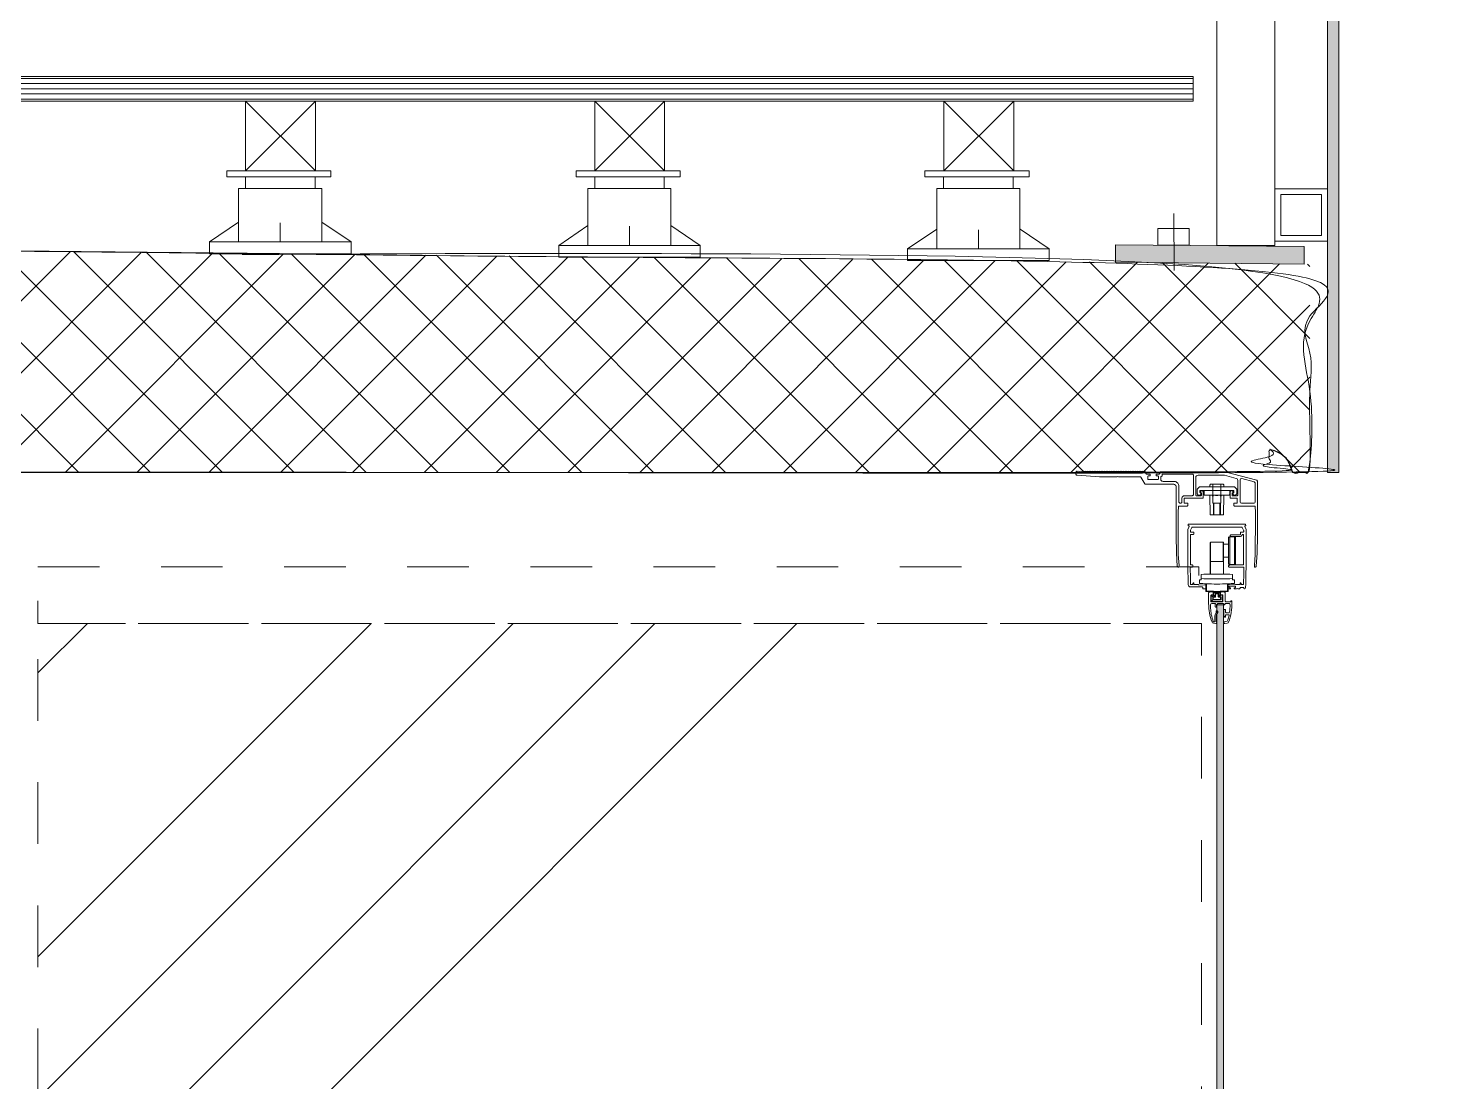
# Model space of a CAD drawing. Header units: centimetres. Extents: x -6341 to 23117, y -10090 to 8065.
# Drawn here: x 17689.8 to 17811.7, y -571.5 to -481 of the extents above; entities that cross this region are included whole.
import ezdxf

# ---------------------------------------------------------------- set-up
doc = ezdxf.new("R2010")
doc.units = ezdxf.units.CM
doc.header["$LTSCALE"] = 12.7
doc.linetypes.add('VW-01', pattern=[0.83312, 0.41656, -0.41656])
doc.layers.add('B Général', color=7, linetype='Continuous', lineweight=5)
pattern_1 = [(45, (0, 0), (3.5277778, -2.6458333), [])]

# ---------------------------------------------------------------- blocks, each defined once
blk = doc.blocks.new('A$C2AE95F18')
at = {"layer": 'B Général', "color": 7, "lineweight": 5}
for p, q in [((2.34, 11.42), (4.64, 11.42)), ((3.14, 10.33), (3.14, 11.97)), ((3.84, 10.33), (3.84, 11.97)), ((3.14, 10.33), (3.84, 10.33)), ((3.19, 10.33), (3.19, 9.33)), ((3.24, 9.33), (3.24, 10.33)), ((3.74, 9.33), (3.74, 10.33)), ((3.79, 9.33), (3.79, 10.33)), ((1.99, 5.05), (1.99, 7.45)), ((2.39, 5.05), (2.39, 7.45)), ((2.49, 6.8), (2.91, 6.8)), ((2.95, 5.34), (2.95, 6.98)), ((4.03, 6.98), (4.03, 5.34)), ((2.91, 5.7), (2.49, 5.7)), ((2.91, 4.27), (2.93, 4.27)), ((4.04, 4.27), (4.06, 4.27)), ((2.52, 2.74), (2.52, 3.41)), ((3.2, 2.68), (3.78, 2.68)), ((3.81, 2.25), (3.96, 2.41)), ((3.81, 2.06), (3.96, 1.9))]:
    blk.add_line(p, q, dxfattribs=at)
at = {"layer": 'B Général', "color": 7, "linetype": 'Continuous', "lineweight": 5}
for p, q in [((3.6, 10.99), (3.4, 10.99)), ((3.9, 10.96), (3.77, 10.97)), ((3.1, 10.96), (3.22, 10.96))]:
    blk.add_line(p, q, dxfattribs=at)
at = {"layer": 'B Général', "color": 7, "lineweight": 5, "flags": 128}
for points in [[(0, 7.54), (0.04, 6.03), (0.11, 4.93), (0.11, 4.91), (0.12, 4.89), (0.14, 4.87), (0.16, 4.85), (0.18, 4.84), (0.21, 4.84), (0.22, 4.84), (0.24, 4.84), (0.25, 4.86), (0.25, 4.87), (0.25, 4.99), (0.2, 5.92), (0.18, 9.15), (0.18, 9.55), (0.2, 10.04), (0.22, 10.07), (0.23, 10.08), (0.25, 10.08), (1.99, 10.08), (2.01, 10.09), (2.03, 10.1), (2.04, 10.11), (2.04, 10.13), (2.04, 10.28), (2.04, 10.3), (2.03, 10.32), (2.01, 10.33), (1.99, 10.33), (1.79, 10.33), (1.77, 10.34), (1.75, 10.35), (1.74, 10.36), (1.74, 10.38), (1.74, 10.7), (1.74, 10.72), (1.75, 10.74), (1.77, 10.75), (1.79, 10.75), (2.29, 10.75), (2.31, 10.76), (2.33, 10.77), (2.34, 10.78), (2.34, 10.8), (2.34, 11.32), (2.24, 11.42), (2.2, 11.42), (2.18, 11.42), (2.17, 11.41), (2.16, 11.4), (2.1, 11.3), (2.09, 11.28), (2.1, 11.24), (2.12, 11.23), (2.14, 11.22), (2.18, 11.21), (2.19, 11.17), (2.19, 11.02), (2.18, 11), (2.17, 10.98), (2.14, 10.97), (1.74, 10.97), (1.72, 10.98), (1.69, 11), (1.69, 11.02), (1.69, 12.27), (1.71, 12.35), (1.76, 12.42), (1.84, 12.46), (2.84, 12.73), (5.11, 12.73), (5.2, 12.71), (5.25, 12.67), (5.29, 12.61), (5.31, 12.53), (5.31, 11.02), (5.31, 11.01), (5.3, 10.99), (5.28, 10.98), (5.26, 10.97), (4.86, 10.97), (4.84, 10.98), (4.83, 10.98), (4.82, 10.99), (4.81, 11.01), (4.81, 11.17), (4.81, 11.19), (4.82, 11.21), (4.84, 11.22), (4.88, 11.23), (4.9, 11.24), (4.91, 11.26), (4.91, 11.28), (4.9, 11.3), (4.85, 11.4), (4.83, 11.41), (4.83, 11.42), (4.82, 11.42), (4.8, 11.42), (4.76, 11.42), (4.66, 11.32), (4.66, 10.8), (4.66, 10.78), (4.67, 10.77), (4.69, 10.76), (4.71, 10.75), (6.25, 10.75), (6.27, 10.75), (6.29, 10.74), (6.3, 10.72), (6.3, 10.7), (6.3, 10.38), (6.3, 10.36), (6.29, 10.35), (6.27, 10.34), (6.25, 10.33), (6.05, 10.33), (6.03, 10.33), (6.01, 10.32), (6, 10.3), (6, 10.28), (6, 10.13), (6, 10.11), (6.01, 10.1), (6.02, 10.09), (6.05, 10.08), (6.75, 10.08), (6.77, 10.08), (6.78, 10.07), (6.79, 10.05), (6.82, 9.55), (6.82, 5.92), (6.74, 4.99), (6.75, 4.87), (6.75, 4.85), (6.77, 4.84), (6.78, 4.84), (6.8, 4.84), (6.82, 4.84), (6.84, 4.85), (6.86, 4.86), (6.88, 4.88), (6.89, 4.91), (6.9, 4.93), (6.97, 6.03), (7, 7.54), (7, 9.4), (7, 11.78), (7.02, 11.84), (7.06, 11.89), (7.12, 11.94), (7.2, 11.95), (9.65, 11.95), (9.67, 11.96), (9.68, 11.96), (9.69, 11.97), (9.69, 11.98), (10.02, 12.56), (10.03, 12.57), (10.04, 12.58), (10.05, 12.58), (10.06, 12.58), (10.07, 12.58), (11.95, 12.58), (12, 12.61), (12.05, 12.58), (13.59, 12.58), (15.51, 12.73), (15.53, 12.73), (15.55, 12.74), (15.57, 12.76), (15.59, 12.78), (15.6, 12.83), (15.6, 12.99), (15.6, 13.02), (15.58, 13.03), (15.52, 13.08), (15.51, 13.09), (15.44, 13.04), (15.36, 13.09), (15.29, 13.04), (15.21, 13.09), (15.14, 13.04), (15.07, 13.09), (14.99, 13.04), (14.92, 13.09), (14.84, 13.04), (14.77, 13.09), (14.7, 13.04), (14.62, 13.09), (14.55, 13.04), (14.47, 13.09), (14.4, 13.04), (14.33, 13.09), (14.25, 13.04), (14.18, 13.09), (14.1, 13.04), (14.03, 13.09), (13.96, 13.04), (13.88, 13.09), (13.81, 13.04), (13.73, 13.09), (13.66, 13.04), (13.59, 13.09), (13.51, 13.04), (13.44, 13.09), (13.36, 13.04), (13.29, 13.09), (13.22, 13.04), (13.14, 13.09), (13.07, 13.04), (12.99, 13.09), (12.92, 13.04), (12.85, 13.09), (12.77, 13.04), (12.7, 13.09), (12.62, 13.04), (12.55, 13.09), (12.48, 13.04), (12.4, 13.09), (12.33, 13.04), (12.25, 13.09), (12.18, 13.04), (12.11, 13.09), (12.03, 13.04), (11.96, 13.09), (11.88, 13.04), (11.81, 13.09), (11.74, 13.04), (11.66, 13.09), (11.59, 13.04), (11.51, 13.09), (11.44, 13.04), (11.37, 13.09), (11.29, 13.04), (11.22, 13.09), (11.14, 13.04), (11.07, 13.09), (11, 13.04), (10.92, 13.09), (10.85, 13.04), (10.77, 13.09), (10.7, 13.04), (10.63, 13.09), (10.55, 13.04), (10.48, 13.09), (10.4, 13.04), (10.33, 13.09), (10.26, 13.04), (10.18, 13.09), (10.11, 13.04), (10.03, 13.09), (9.96, 13.04), (9.89, 13.09), (9.81, 13.04), (9.74, 13.09), (9.67, 13.03), (9.65, 13.03), (9.64, 13.03), (9.62, 13.02), (9.61, 13.02), (9.61, 13), (9.6, 12.99), (9.6, 12.98), (9.6, 12.88), (9.59, 12.86), (9.59, 12.85), (9.58, 12.84), (9.57, 12.84), (9.55, 12.83), (9.27, 12.83), (9.24, 12.82), (9.23, 12.8), (9.22, 12.78), (9.22, 12.73), (9.23, 12.71), (9.25, 12.69), (9.26, 12.69), (9.27, 12.68), (9.37, 12.68), (9.39, 12.68), (9.4, 12.67), (9.41, 12.66), (9.42, 12.65), (9.42, 12.63), (9.42, 12.4), (9.42, 12.39), (9.42, 12.38), (9.42, 12.38), (9.42, 12.38), (9.41, 12.37), (9.41, 12.36), (9.4, 12.36), (9.39, 12.36), (9.38, 12.35), (9.37, 12.35), (8.57, 12.35), (8.55, 12.36), (8.54, 12.37), (8.53, 12.38), (8.52, 12.4), (8.52, 12.63), (8.53, 12.65), (8.54, 12.67), (8.56, 12.68), (8.57, 12.68), (8.67, 12.68), (8.69, 12.69), (8.7, 12.69), (8.71, 12.7), (8.71, 12.7), (8.72, 12.71), (8.72, 12.72), (8.72, 12.73), (8.72, 12.78), (8.72, 12.8), (8.72, 12.81), (8.71, 12.82), (8.7, 12.83), (8.69, 12.83), (8.67, 12.83), (8.45, 12.83), (8.43, 12.84), (8.41, 12.86), (8.4, 12.88), (8.4, 12.93), (8.4, 12.96), (8.38, 12.99), (8.36, 13.02), (8.33, 13.03), (8.3, 13.03), (2.8, 13.03), (0.07, 12.3), (0, 12.22), (0, 12.14)], [(0.3, 10.33), (0.23, 10.36), (0.2, 10.43), (0.2, 12.05), (0.2, 12.08), (0.22, 12.11), (0.28, 12.15), (1.36, 12.44), (1.45, 12.42), (1.49, 12.34), (1.49, 10.43), (1.46, 10.36), (1.39, 10.33)], [(5.54, 11), (5.53, 11.02), (5.52, 11.03), (5.51, 11.05), (5.51, 11.07), (5.51, 12.73), (5.51, 12.76), (5.52, 12.77), (5.52, 12.78), (5.54, 12.8), (5.56, 12.82), (5.58, 12.83), (5.61, 12.83), (8.15, 12.83), (8.16, 12.83), (8.18, 12.82), (8.19, 12.82), (8.19, 12.81), (8.2, 12.8), (8.2, 12.78), (8.2, 12.68), (8.2, 12.67), (8.21, 12.65), (8.21, 12.65), (8.22, 12.64), (8.24, 12.64), (8.25, 12.63), (8.27, 12.63), (8.29, 12.63), (8.3, 12.62), (8.32, 12.61), (8.32, 12.6), (8.32, 12.58), (8.32, 12.4), (8.32, 12.38), (8.32, 12.36), (8.31, 12.33), (8.3, 12.31), (8.29, 12.28), (8.27, 12.26), (8.25, 12.25), (8.23, 12.23), (8.21, 12.22), (8.19, 12.21), (8.16, 12.21), (8.12, 12.2), (7.2, 12.2), (7.13, 12.2), (7.06, 12.18), (7, 12.16), (6.93, 12.11), (6.88, 12.07), (6.85, 12.04), (6.81, 11.98), (6.78, 11.92), (6.76, 11.85), (6.75, 11.75), (6.75, 10.43), (6.75, 10.41), (6.74, 10.38), (6.72, 10.36), (6.7, 10.35), (6.68, 10.34), (6.65, 10.33), (6.6, 10.33), (6.57, 10.34), (6.55, 10.35), (6.53, 10.36), (6.51, 10.38), (6.5, 10.4), (6.5, 10.41), (6.5, 10.43), (6.5, 10.72), (6.5, 10.76), (6.49, 10.8), (6.47, 10.84), (6.45, 10.87), (6.43, 10.9), (6.39, 10.93), (6.36, 10.95), (6.33, 10.96), (6.29, 10.97), (6.25, 10.97), (5.61, 10.97), (5.58, 10.98), (5.56, 10.99)]]:
    blk.add_lwpolyline(points, close=True, dxfattribs=at)
for points in [[(2.08, 11.22, -0.414214), (2.03, 11.27), (2.03, 11.37, -0.414214), (2.08, 11.42), (2.34, 11.42, -0.414214), (2.39, 11.37), (2.39, 11.07, 0.414214), (2.44, 11.02), (4.54, 11.02, 0.414214), (4.59, 11.07), (4.59, 11.37, -0.414214), (4.64, 11.42), (4.9, 11.42, -0.414214), (4.95, 11.37), (4.95, 11.27, -0.414214), (4.9, 11.22, 0.57735), (4.86, 11.14), (4.91, 11.04, 0.267949), (4.96, 11.02), (5.1, 11.02), (5.2, 11.12), (5.2, 11.52), (5, 11.72), (1.98, 11.72), (1.78, 11.52), (1.78, 11.12), (1.88, 11.02), (2.02, 11.02, 0.267949), (2.06, 11.04), (2.12, 11.14, 0.57735)], [(3.33, 2.32, -0.076714), (3.33, 2.31, -0.18467), (3.33, 2.29), (3.33, 2.29, -0.053522), (3.32, 2.29, -0.141388), (3.3, 2.29), (3.3, 2.25, 0.464102), (3.37, 2.32)], [(3.64, 2.32, 0.076714), (3.64, 2.31, 0.18467), (3.65, 2.29), (3.65, 2.29, 0.053522), (3.65, 2.29, 0.141388), (3.68, 2.29), (3.68, 2.25, -0.464102), (3.61, 2.32)]]:
    blk.add_lwpolyline(points, format="xyb", close=True, dxfattribs=at)
for points in [[(2.89, 11.72), (2.89, 11.87, -0.414214), (2.99, 11.97), (3.99, 11.97, -0.414214), (4.09, 11.87), (4.09, 11.72)], [(1.7, 2.98, -0.087495), (1.69, 2.98), (1.54, 2.98, -0.414206), (1.5, 3.02), (1.5, 3.06, 0.414214), (1.46, 3.1), (1.21, 3.1, 0.414214), (1.17, 3.06), (1.17, 3.02, -0.414214), (1.13, 2.98), (1.12, 2.98, -0.406154), (1.02, 3.07), (1.02, 3.07, -0.006899), (0.98, 5.73), (0.98, 5.73), (0.98, 8.07, -0.11533), (0.99, 8.09), (1.1, 8.31, 0.546346), (1.05, 8.38), (1.04, 8.38, -0.47095), (1.01, 8.42), (1.03, 8.49, -0.359665), (1.07, 8.53), (5.9, 8.53, -0.361885), (5.95, 8.49), (5.96, 8.42, -0.511918), (5.94, 8.38), (5.92, 8.38, 0.557537), (5.88, 8.31), (5.99, 8.09, -0.115101), (5.99, 8.07), (5.99, 6.03, -0.005546), (5.96, 3.33, -0.407731), (5.76, 3.13), (4.76, 3.13, 0.414214), (4.71, 3.08), (4.71, 3.03, -0.414214), (4.66, 2.98), (4.48, 2.98, -0.414214), (4.43, 3.03), (4.43, 3.25, -0.405042), (4.48, 3.3), (5.06, 3.32, 0.12367), (5.09, 3.33), (5.11, 3.34, -0.131652), (5.13, 3.34), (5.44, 3.34, 0.414214), (5.47, 3.37), (5.47, 3.45, -0.414214), (5.5, 3.48), (5.51, 3.48, -0.414214), (5.55, 3.44), (5.55, 3.38, 0.414214), (5.6, 3.33), (5.7, 3.33, 0.407847), (5.75, 3.38), (5.75, 3.38, 0.002898), (5.78, 4.79, 0.417202), (5.73, 4.84), (5.61, 4.84, -0.414214), (5.56, 4.89), (5.56, 4.98, -0.414214), (5.61, 5.03), (5.71, 5.03, 0.413965), (5.76, 5.08), (5.76, 7.6, 0.41213), (5.71, 7.64), (5.53, 7.64, -0.414214), (5.48, 7.69), (5.48, 7.79, -0.414214), (5.53, 7.84), (5.71, 7.84, 0.414214), (5.76, 7.89), (5.76, 7.98, 0.116736), (5.76, 8), (5.64, 8.24, 0.283757), (5.59, 8.26), (3.53, 8.26), (3.48, 8.28), (3.42, 8.26), (1.36, 8.26, 0.282586), (1.32, 8.24), (1.2, 8.01, 0.117835), (1.19, 7.98), (1.19, 7.89, 0.414214), (1.24, 7.84), (1.42, 7.84, -0.414214), (1.47, 7.79), (1.47, 7.67, 0.414214), (1.52, 7.62), (2.29, 7.62, -0.414214), (2.34, 7.57), (2.34, 7.55, -0.198912), (2.33, 7.52), (2.28, 7.48, -0.198887), (2.25, 7.46), (1.52, 7.46, -0.28969), (1.31, 7.62, 0.28969), (1.27, 7.64), (1.25, 7.64, 0.414214), (1.2, 7.59), (1.2, 5.09, 0.414214), (1.25, 5.04), (2.26, 5.04, -0.080612), (2.28, 5.04), (2.44, 4.99, -0.322823), (2.48, 4.94), (2.48, 4.89, -0.414214), (2.43, 4.84), (1.23, 4.84, 0.417202), (1.18, 4.79, 0.002897), (1.2, 3.38, 0.407848), (1.25, 3.33), (1.36, 3.33, 0.414214), (1.41, 3.38), (1.41, 3.44, -0.414214), (1.45, 3.48), (1.46, 3.48, -0.414214), (1.49, 3.45), (1.49, 3.37, 0.414214), (1.52, 3.34), (1.84, 3.34, -0.059006), (1.85, 3.34), (1.89, 3.34, 0.051129), (1.9, 3.33), (2.48, 3.32, -0.405042), (2.53, 3.27), (2.53, 3.02, -0.414214), (2.49, 2.98), (2.34, 2.98, -0.414214), (2.31, 3.01), (2.31, 3.04, -0.414214), (2.34, 3.07), (2.4, 3.07, 0.414214), (2.43, 3.1), (2.43, 3.17, 0.414214), (2.4, 3.2), (1.92, 3.2, 0.414214), (1.89, 3.17), (1.89, 3.1, 0.414214), (1.92, 3.07), (1.98, 3.07, -0.414214), (2.01, 3.04), (2.01, 3.01, -0.414214), (1.98, 2.98), (1.81, 2.98, -0.087489), (1.8, 2.98), (1.75, 3), (1.7, 2.98)], [(2.49, 5.15, -0.414218), (2.39, 5.05), (1.99, 5.05, -0.414214), (1.89, 5.15), (1.89, 7.35, -0.414217), (1.99, 7.45), (2.39, 7.45, -0.414218), (2.49, 7.35), (2.49, 5.15)], [(2.91, 6.94), (2.91, 5.38, 0.409101), (2.96, 5.33, 0.017455), (4.01, 5.33, 0.409082), (4.06, 5.38), (4.06, 6.93, 0.336447), (4.03, 6.98), (4.01, 6.98), (2.96, 6.98), (2.95, 6.98, 0.336447), (2.91, 6.93)], [(2.87, 4.22, 0.397224), (2.91, 4.27), (2.91, 5.38)], [(2.92, 4.22, 0.137562), (2.93, 4.27), (2.93, 5.34)], [(4.04, 5.34), (4.04, 4.27, 0.132555), (4.05, 4.22)], [(4.06, 5.38), (4.06, 4.27, 0.397274), (4.11, 4.22)], [(4.2, 1.7, -0.089714), (3.91, 0.12, -0.28908), (3.78, 0.02), (3.57, 0), (3.57, 0, -0.210277), (3.53, 0.01), (3.51, 0.03, -0.210277), (3.5, 0.07), (3.5, 0.07, -0.198912), (3.51, 0.11), (3.53, 0.13, 0.198912), (3.55, 0.17), (3.55, 0.67, 0.131652), (3.52, 0.77), (3.42, 0.94, -0.131652), (3.42, 0.96), (3.42, 1.02, -0.14145), (3.42, 1.03, -0.129698), (3.48, 1.08, -0.462911), (3.55, 1.05), (3.55, 0.96, 0.131652), (3.55, 0.93), (3.62, 0.82, -0.131652), (3.66, 0.67), (3.66, 0.18, 0.440011), (3.71, 0.13), (3.76, 0.14, 0.289474), (3.8, 0.17, 0.034956), (3.97, 0.76, 0.054221), (3.98, 0.76), (3.98, 0.91, -0.045458), (3.98, 0.91, 0.028479), (4.04, 1.4), (4.04, 1.6, 0.414214), (3.94, 1.7), (3.63, 1.7, 0.230723), (3.6, 1.69, 0.379024), (3.61, 1.66), (3.62, 1.65, -0.198912), (3.63, 1.63), (3.63, 1.45, -0.414214), (3.58, 1.4), (3.57, 1.4, -0.414214), (3.52, 1.45), (3.52, 1.6), (3.42, 1.7), (2.95, 1.7, 0.414214), (2.9, 1.65, -0.414214), (2.85, 1.6, -0.414214), (2.8, 1.65, 0.414214), (2.75, 1.7), (2.45, 1.7, 0.421177), (2.35, 1.6, 0.035498), (2.41, 0.98, 0.366488), (2.5, 0.9), (2.65, 0.9, 0.414214), (2.75, 1), (2.75, 1.15, -0.414214), (2.8, 1.2), (2.85, 1.2, -0.414214), (2.9, 1.15), (2.9, 0.68, -0.198912), (2.87, 0.61), (2.8, 0.55, -0.263567), (2.78, 0.54, -0.344026), (2.75, 0.59), (2.75, 0.7, 0.414214), (2.7, 0.75), (2.48, 0.75, 0.4843), (2.43, 0.69, 0.023264), (2.55, 0.3, 0.297665), (2.72, 0.16), (2.85, 0.15, -0.388879), (2.9, 0.1), (2.9, 0.06, -0.210277), (2.89, 0.04), (2.86, 0.01, -0.210277), (2.82, 0), (2.62, 0.02, -0.288885), (2.48, 0.12, -0.095454), (2.2, 1.8), (2.2, 1.9, -0.414214), (2.25, 1.95, -0.414214), (2.3, 1.9, 0.414214), (2.35, 1.85), (2.68, 1.85, 0.414214), (2.78, 1.95), (2.78, 2.62, -0.414214), (2.86, 2.7), (3.13, 2.7, -0.414214), (3.18, 2.65), (3.18, 2.5, -0.414214), (3.13, 2.45), (3.03, 2.45, 0.414214), (2.98, 2.4), (2.98, 1.88, 0.414214), (3.01, 1.85), (3.97, 1.85, 0.414214), (4, 1.88), (4, 2.4, 0.414214), (3.95, 2.45), (3.85, 2.45, -0.414214), (3.8, 2.5), (3.8, 2.65, -0.414214), (3.85, 2.7), (4.12, 2.7, -0.414214), (4.2, 2.62), (4.2, 1.7)], [(2.52, 3.41), (2.52, 2.74), (3.15, 2.73, -0.408719), (3.2, 2.68), (3.2, 2.47, -0.409679), (3.15, 2.42), (3.05, 2.42, 0.409152), (3, 2.37), (3, 1.93, 0.414193), (3.05, 1.88), (3.93, 1.88, 0.414193), (3.98, 1.93), (3.98, 2.37, 0.409152), (3.93, 2.42), (3.83, 2.42, -0.409679), (3.78, 2.47), (3.78, 2.68, -0.408719), (3.83, 2.73), (4.45, 2.74), (4.45, 3.41)], [(2.59, 2.78, 0.193899), (2.61, 2.75, 0.193899), (2.64, 2.73)], [(3.85, 2.78, 0.170756), (3.78, 2.75), (3.2, 2.75, 0.170756), (3.13, 2.78)], [(4.33, 2.73, 0.194093), (4.37, 2.75, 0.194093), (4.38, 2.78)]]:
    blk.add_lwpolyline(points, format="xyb", dxfattribs=at)
for points in [[(2.89, 11.02), (2.92, 9.33), (4.06, 9.33), (4.09, 11.02)], [(4.84, 4.21), (4.6, 4.22), (4.35, 4.22), (4.07, 4.22), (3.78, 4.23), (3.49, 4.23), (3.19, 4.23), (2.9, 4.22), (2.63, 4.22), (2.37, 4.22), (2.14, 4.21), (2.14, 3.75), (2.05, 3.75), (1.99, 3.75), (1.97, 3.75), (1.97, 3.43), (1.99, 3.43), (2.05, 3.43), (2.14, 3.42), (2.26, 3.42), (2.42, 3.41), (2.6, 3.41), (2.8, 3.4), (3.02, 3.39), (3.25, 3.38), (3.49, 3.37), (3.72, 3.38), (3.96, 3.39), (4.18, 3.4), (4.38, 3.41), (4.56, 3.41), (4.71, 3.42), (4.84, 3.42), (4.93, 3.43), (4.98, 3.43), (5, 3.43), (5, 3.75), (4.98, 3.75), (4.93, 3.75), (4.84, 3.75), (4.84, 4.21)], [(4.84, 3.85), (4.6, 3.84), (4.35, 3.84), (4.07, 3.84), (3.78, 3.83), (3.49, 3.82), (3.19, 3.83), (2.9, 3.84), (2.63, 3.84), (2.37, 3.84), (2.14, 3.85)], [(3.13, 2.78), (2.59, 2.78), (2.59, 3.41)], [(3.15, 2.73), (3.14, 2.73), (3.14, 2.73), (3.14, 2.73), (3.13, 2.74), (3.13, 2.75), (3.13, 2.76), (3.13, 2.77), (3.13, 2.78)], [(3.61, 2.55), (3.76, 2.71), (3.78, 2.72), (3.78, 2.72), (3.2, 2.72), (3.2, 2.72), (3.21, 2.71), (3.37, 2.55)], [(3.2, 2.46), (3.33, 2.32), (3.33, 2.59), (3.64, 2.59), (3.64, 2.32), (3.78, 2.46)], [(3.37, 2.32), (3.37, 2.55), (3.61, 2.55), (3.61, 2.32)], [(3.85, 2.78), (3.85, 2.77), (3.85, 2.76), (3.84, 2.75), (3.84, 2.74), (3.84, 2.73), (3.83, 2.73), (3.83, 2.73), (3.83, 2.73)], [(3.85, 2.78), (4.38, 2.78), (4.38, 3.41)], [(3.16, 2.43), (3.3, 2.29), (3.13, 2.29)], [(3.81, 2.43), (3.68, 2.29), (3.84, 2.29), (3.84, 2.02), (3.13, 2.02), (3.13, 2.29)], [(3.68, 2.25), (3.81, 2.25), (3.81, 2.06), (3.17, 2.06), (3.17, 2.25), (3.3, 2.25)]]:
    blk.add_lwpolyline(points, dxfattribs=at)
blk = doc.blocks.new('Groupe-686-1')
at = {"layer": 'B Général', "linetype": 'Continuous', "lineweight": 5}
h = blk.add_hatch(dxfattribs=at)
h.set_pattern_fill('H_VERRE', style=0, pattern_type=2)
h.set_pattern_definition([(-135, (0, 0), (243.84, 0), [344.842, -344.842]), (-135, (0, 12.2), (243.84, 0), [417.68, -272.004]), (-135, (0, 60.96), (243.84, 0), [344.842, -344.842]), (-135, (0, 73.15), (243.84, 0), [305.15, -384.533]), (-135, (0, 48.77), (243.84, 0), [86.2105, -86.2105]), (-135, (0, 85.34), (243.84, 0), [229.895, -459.79]), (-135, (0, 97.54), (243.84, 0), [229.895, -459.79]), (-135, (0, 109.73), (243.84, 0), [229.895, -459.79]), (-135, (0, 121.92), (243.84, 0), [229.895, -459.79]), (-135, (0, 36.58), (243.84, 0), [459.79, -229.895]), (-135, (0, 24.38), (243.84, 0), [500.317, -189.366])])
h.paths.add_polyline_path([(-5257.47, 2637.22), (-5257.47, 2761.96), (-5157.47, 2761.96), (-5157.47, 2637.22)])
at = {"layer": 'B Général', "color": 7, "linetype": 'VW-01', "lineweight": 5, "flags": 128}
for points in [[(-5257.47, 2766.83), (-5157.72, 2766.83), (-5157.72, 2761.96), (-5257.47, 2761.96)], [(-5257.47, 2637.22), (-5257.47, 2761.96), (-5157.47, 2761.96), (-5157.47, 2637.22)], [(-5257.47, 2637.22), (-5157.72, 2637.22), (-5157.72, 2632.35), (-5257.47, 2632.35)]]:
    blk.add_lwpolyline(points, close=True, dxfattribs=at)
blk = doc.blocks.new('Groupe-691-1')
at = {"layer": 'B Général', "lineweight": 5}
for p, q in [((-5242.72, 2517.73), (-5240.22, 2519.43)), ((-5236.64, 2519.37), (-5236.64, 2517.79)), ((-5230.56, 2517.73), (-5233.07, 2519.43))]:
    blk.add_line(p, q, dxfattribs=at)
at = {"layer": 'B Général', "color": 7, "lineweight": 5, "flags": 128}
for points in [[(-5241.23, 2523.83), (-5232.29, 2523.83), (-5232.29, 2523.32), (-5241.23, 2523.32)], [(-5239.62, 2523.32), (-5233.66, 2523.32), (-5233.66, 2522.32), (-5239.62, 2522.32)], [(-5240.22, 2522.32), (-5233.07, 2522.32), (-5233.07, 2517.73), (-5240.22, 2517.73)], [(-5242.72, 2517.73), (-5230.56, 2517.73), (-5230.56, 2516.72), (-5242.72, 2516.72)]]:
    blk.add_lwpolyline(points, close=True, dxfattribs=at)
blk = doc.blocks.new('Groupe-692-1')
at = {"layer": 'B Général', "lineweight": 5}
for p, q in [((-5212.72, 2517.43), (-5210.22, 2519.13)), ((-5206.64, 2519.07), (-5206.64, 2517.49)), ((-5200.56, 2517.43), (-5203.07, 2519.13))]:
    blk.add_line(p, q, dxfattribs=at)
at = {"layer": 'B Général', "color": 7, "lineweight": 5, "flags": 128}
for points in [[(-5211.23, 2523.83), (-5202.29, 2523.83), (-5202.29, 2523.32), (-5211.23, 2523.32)], [(-5209.62, 2523.32), (-5203.66, 2523.32), (-5203.66, 2522.32), (-5209.62, 2522.32)], [(-5210.22, 2522.32), (-5203.07, 2522.32), (-5203.07, 2517.43), (-5210.22, 2517.43)], [(-5212.72, 2517.43), (-5200.56, 2517.43), (-5200.56, 2516.42), (-5212.72, 2516.42)]]:
    blk.add_lwpolyline(points, close=True, dxfattribs=at)
blk = doc.blocks.new('Groupe-693-1')
at = {"layer": 'B Général', "lineweight": 5}
for p, q in [((-5182.74, 2517.13), (-5180.24, 2518.83)), ((-5176.66, 2518.77), (-5176.66, 2517.19)), ((-5170.58, 2517.13), (-5173.08, 2518.83))]:
    blk.add_line(p, q, dxfattribs=at)
at = {"layer": 'B Général', "color": 7, "lineweight": 5, "flags": 128}
for points in [[(-5181.25, 2523.83), (-5172.3, 2523.83), (-5172.3, 2523.32), (-5181.25, 2523.32)], [(-5179.64, 2523.32), (-5173.68, 2523.32), (-5173.68, 2522.32), (-5179.64, 2522.32)], [(-5180.24, 2522.32), (-5173.09, 2522.32), (-5173.09, 2517.13), (-5180.24, 2517.13)], [(-5182.74, 2517.13), (-5170.58, 2517.13), (-5170.58, 2516.13), (-5182.74, 2516.13)]]:
    blk.add_lwpolyline(points, close=True, dxfattribs=at)
blk = doc.blocks.new('Groupe-694-1')
at = {"layer": 'B Général'}
for p, q in [((-5150.17, 2625.91), (-5145.67, 2625.91)), ((-5150.17, 2625.91), (-5150.17, 2625.41)), ((-5150.17, 2625.41), (-5146.17, 2625.41)), ((-5146.17, 2625.41), (-5146.17, 2622.91)), ((-5145.67, 2625.91), (-5145.67, 2622.91)), ((-5145.67, 2622.91), (-5146.17, 2622.91))]:
    blk.add_line(p, q, dxfattribs=at)
blk = doc.blocks.new('Groupe-695-1')
at = {"layer": 'B Général'}
for p, q in [((-5146.17, 2574.44), (-5146.17, 2576.94)), ((-5145.67, 2576.94), (-5146.17, 2576.94)), ((-5145.67, 2573.94), (-5145.67, 2576.94)), ((-5150.17, 2574.44), (-5146.17, 2574.44)), ((-5150.17, 2573.94), (-5150.17, 2574.44)), ((-5150.17, 2573.94), (-5145.67, 2573.94))]:
    blk.add_line(p, q, dxfattribs=at)
blk = doc.blocks.new('Groupe-696-1')
at = {"layer": 'B Général', "linetype": 'Continuous', "lineweight": 0, "true_color": 0xaaaaaa}
blk.add_hatch(color=253, dxfattribs=at).paths.add_polyline_path([(-5146.67, 2572.94), (-5145.67, 2572.94), (-5145.67, 2497.93), (-5146.67, 2497.93)])
at = {"layer": 'B Général'}
for p, q in [((-5148.87, 2622.91), (-5148.87, 2625.41)), ((-5148.37, 2622.91), (-5148.37, 2625.41)), ((-5147.87, 2624.91), (-5147.87, 2574.94)), ((-5147.87, 2624.91), (-5146.67, 2624.91)), ((-5147.27, 2624.91), (-5147.27, 2574.94)), ((-5146.67, 2624.91), (-5146.67, 2574.94)), ((-5148.87, 2622.91), (-5148.37, 2622.91)), ((-5147.87, 2622.91), (-5148.37, 2622.91)), ((-5146.17, 2622.91), (-5146.67, 2622.91)), ((-5148.87, 2576.94), (-5148.87, 2574.44)), ((-5148.87, 2576.94), (-5148.37, 2576.94)), ((-5147.87, 2576.94), (-5148.37, 2576.94)), ((-5148.37, 2576.94), (-5148.37, 2574.44)), ((-5146.17, 2576.94), (-5146.67, 2576.94)), ((-5147.87, 2574.94), (-5146.67, 2574.94))]:
    blk.add_line(p, q, dxfattribs=at)
at = {"layer": 'B Général', "color": 7, "linetype": 'Continuous', "lineweight": 5, "flags": 128}
for points in [[(-5156.17, 2626.91), (-5151.17, 2626.91), (-5151.17, 2517.41), (-5156.17, 2517.41)], [(-5146.67, 2572.94), (-5145.67, 2572.94), (-5145.67, 2497.93), (-5146.67, 2497.93)]]:
    blk.add_lwpolyline(points, close=True, dxfattribs=at)
at = {"layer": 'B Général', "flags": 128}
for points in [[(-5150.17, 2620.91), (-5150.17, 2625.91), (-5145.67, 2625.91), (-5145.67, 2626.91), (-5151.17, 2626.91), (-5151.17, 2625.91), (-5151.17, 2625.91), (-5151.17, 2620.91)], [(-5150.17, 2578.94), (-5150.17, 2573.94), (-5145.67, 2573.94), (-5145.67, 2572.94), (-5151.17, 2572.94), (-5151.17, 2573.94), (-5151.17, 2573.94), (-5151.17, 2578.94)]]:
    blk.add_lwpolyline(points, close=True, dxfattribs=at)
at = {"layer": 'B Général', "lineweight": 5, "flags": 128}
for points in [[(-5151.17, 2572.94), (-5151.17, 2568.44), (-5146.67, 2568.44), (-5146.67, 2572.94)], [(-5147.17, 2568.94), (-5150.67, 2568.94), (-5150.67, 2572.44), (-5147.17, 2572.44)], [(-5151.17, 2522.29), (-5151.17, 2517.79), (-5146.67, 2517.79), (-5146.67, 2522.29)], [(-5147.17, 2518.29), (-5150.67, 2518.29), (-5150.67, 2521.79), (-5147.17, 2521.79)]]:
    blk.add_lwpolyline(points, close=True, dxfattribs=at)
at = {"layer": 'B Général'}
for name in ['Groupe-694-1', 'Groupe-695-1']:
    blk.add_blockref(name, (0, 0), dxfattribs=at)
blk = doc.blocks.new('Groupe-697-1')
at = {"layer": 'B Général', "color": 7}
blk.add_blockref('Groupe-696-1', (0, 0), dxfattribs=at)
blk = doc.blocks.new('loggia+lumon')
at = {"layer": 'B Général', "linetype": 'Continuous', "lineweight": 0, "true_color": 0xbbbbbb}
blk.add_hatch(color=9, dxfattribs=at).paths.add_polyline_path([(-5155.58, 2763.56), (-5156.18, 2763.56), (-5156.18, 2637.37), (-5155.58, 2637.37)])
at = {"layer": 'B Général', "linetype": 'Continuous', "lineweight": 5, "true_color": 0x808080}
h = blk.add_hatch(dxfattribs=at)
h.set_pattern_fill('BOIS FIL HOR', color=8, style=0, pattern_type=2)
h.set_pattern_definition([(0, (0.52917, -0.70556), (0.352777777, -0.440972222), [])])
h.paths.add_polyline_path([(-5158.2, 2531.93), (-5372.22, 2531.93), (-5372.22, 2529.83), (-5158.2, 2529.83)])
at = {"layer": 'B Général', "linetype": 'Continuous', "lineweight": 5}
h = blk.add_hatch(dxfattribs=at)
h.set_pattern_fill('45_0_15_52', style=0, pattern_type=2)
h.set_pattern_definition(pattern_1)
h.paths.add_polyline_path([(-5356.59, 2517.91), (-5356.62, 2497.93), (-5151.67, 2497.93), (-5151.67, 2499.93), (-5151.28, 2499.82), (-5150.93, 2499.67), (-5150.62, 2499.48), (-5150.35, 2499.25), (-5150.12, 2498.98), (-5149.93, 2498.67), (-5149.78, 2498.32), (-5149.67, 2497.93), (-5148.17, 2497.93), (-5148.17, 2515.82)])
at = {"layer": 'B Général', "linetype": 'Continuous', "lineweight": 0, "true_color": 0xc9c6c4}
blk.add_hatch(color=9, dxfattribs=at).paths.add_polyline_path([(-5164.88, 2515.99), (-5148.67, 2515.83), (-5148.67, 2517.33), (-5164.88, 2517.48)])
at = {"layer": 'B Général', "color": 7, "linetype": 'Continuous', "lineweight": 5}
for p, q in [((-5239.62, 2529.83), (-5233.62, 2523.83)), ((-5239.62, 2523.83), (-5233.62, 2529.83)), ((-5209.62, 2529.83), (-5203.62, 2523.83)), ((-5209.62, 2523.83), (-5203.62, 2529.83)), ((-5179.62, 2529.83), (-5173.62, 2523.83)), ((-5179.62, 2523.83), (-5173.62, 2529.83)), ((-5159.85, 2520.18), (-5159.83, 2515.27))]:
    blk.add_line(p, q, dxfattribs=at)
at = {"layer": 'B Général', "lineweight": 5, "flags": 128}
for points in [[(-5155.58, 2763.56), (-5156.18, 2763.56), (-5156.18, 2637.37), (-5155.58, 2637.37)], [(-5158.2, 2531.93), (-5372.22, 2531.93), (-5372.22, 2529.83), (-5158.2, 2529.83)], [(-5239.62, 2529.83), (-5233.62, 2529.83), (-5233.62, 2523.83), (-5239.62, 2523.83)], [(-5209.62, 2529.83), (-5203.62, 2529.83), (-5203.62, 2523.83), (-5209.62, 2523.83)], [(-5179.62, 2529.83), (-5173.62, 2529.83), (-5173.62, 2523.83), (-5179.62, 2523.83)]]:
    blk.add_lwpolyline(points, close=True, dxfattribs=at)
at = {"layer": 'B Général', "color": 7, "linetype": 'Continuous', "lineweight": 5, "flags": 128}
for points in [[(-5161.25, 2518.87), (-5158.54, 2518.87), (-5158.54, 2517.44), (-5161.25, 2517.44)], [(-5164.88, 2515.99), (-5148.67, 2515.83), (-5148.67, 2517.33), (-5164.88, 2517.48)]]:
    blk.add_lwpolyline(points, close=True, dxfattribs=at)
at = {"layer": 'B Général', "color": 7, "linetype": 'Continuous', "lineweight": 5}
blk.add_open_spline([(-5356.62, 2497.93), (-5254.15, 2497.93), (-5151.67, 2497.93), (-5151.67, 2498.93), (-5151.67, 2499.93), (-5150.02, 2499.57), (-5149.67, 2497.93), (-5148.92, 2497.93), (-5148.17, 2497.93), (-5148.17, 2506.87), (-5148.17, 2515.82), (-5252.38, 2516.86), (-5356.59, 2517.91)], degree=2, knots=[0, 0, 0, 1, 1, 2, 2, 3, 3, 4, 4, 5, 5, 6, 6, 6], dxfattribs=at)
at = {"layer": 'B Général', "xscale": -1}
blk.add_blockref('A$C2AE95F18', (-5152.67, 2761.96), dxfattribs=at)
at = {"layer": 'B Général', "color": 7}
for name in ['Groupe-686-1', 'Groupe-697-1', 'Groupe-691-1', 'Groupe-692-1', 'Groupe-693-1']:
    blk.add_blockref(name, (0, 0), dxfattribs=at)
blk = doc.blocks.new('Groupe-762-1')
at = {"layer": 'B Général', "linetype": 'Continuous', "lineweight": 5}
h = blk.add_hatch(dxfattribs=at)
h.set_pattern_fill('45_0_15_52', style=0, pattern_type=2)
h.set_pattern_definition(pattern_1)
h.paths.add_polyline_path([(16836.06, 3263.39), (16839.07, 3263.39), (16839.07, 3247.39), (16738.56, 3247.39), (16738.56, 3263.39), (16806.06, 3263.39), (16806.06, 3786.44), (16811.06, 3786.44), (16811.06, 4134.32), (16549.06, 4134.32), (16549.06, 3541.43), (16561.88, 3541.43), (16561.88, 3525.43), (16559.16, 3525.43), (16559.16, 3525.29), (16549.06, 3525.29), (16549.06, 3525.39), (16548.88, 3525.39), (16548.88, 3320.48), (16546.88, 3320.48), (16546.99, 3320.09), (16547.13, 3319.74), (16547.32, 3319.43), (16547.55, 3319.16), (16547.82, 3318.93), (16548.13, 3318.74), (16548.49, 3318.59), (16548.88, 3318.48), (16548.88, 3316.98), (16530.98, 3316.98), (16528.9, 3525.4), (16528.9, 3525.43), (16528.89, 3525.43), (16528.89, 3525.43), (16528.88, 3525.43), (16528.88, 3525.43), (16528.88, 3745.72), (16528.89, 3745.72), (16528.89, 3804.82), (16529.08, 3804.82), (16529.08, 4134.32), (16272.06, 4134.32), (16272.06, 3541.43), (16284.88, 3541.43), (16284.88, 3525.43), (16282.06, 3525.43), (16282.06, 3525.39), (16251.9, 3525.39), (16251.9, 3525.4), (16251.92, 3525.43), (16251.89, 3525.43), (16251.89, 3525.43), (16244.19, 3525.43), (16244.01, 3529.76), (16242.04, 3529.76), (16242.04, 3541.4), (16251.88, 3541.4), (16251.88, 3541.43), (16251.85, 3541.43), (16251.85, 3804.82), (16252.03, 3804.82), (16252.03, 4208.41), (15995.06, 4208.41), (15995.06, 3541.43), (16007.88, 3541.43), (16007.88, 3525.43), (16005.16, 3525.43), (16005.16, 3525.29), (15994.88, 3525.29), (15994.88, 3320.48), (15992.88, 3320.48), (15992.99, 3320.09), (15993.13, 3319.74), (15993.32, 3319.43), (15993.55, 3319.16), (15993.82, 3318.93), (15994.13, 3318.74), (15994.49, 3318.59), (15994.88, 3318.48), (15994.88, 3316.98), (15976.98, 3316.98), (15974.88, 3525.33), (15974.88, 3525.33), (15974.88, 3804.82), (15975.06, 3804.82), (15975.06, 4208.41), (15718.03, 4208.41), (15718.03, 3541.39), (15730.7, 3541.39), (15730.7, 3525.42), (15550.57, 3525.42), (15550.57, 3541.42), (15693.06, 3541.42), (15693.06, 4893.39), (15551.33, 4893.39), (15551.33, 4909.37), (15552.09, 4909.37), (15552.09, 4909.39), (15698.06, 4909.39), (15700, 5119.92), (15718.06, 5119.97), (15718.06, 5117.8), (15717.61, 5117.62), (15717.22, 5117.4), (15716.89, 5117.14), (15716.62, 5116.85), (15716.42, 5116.52), (15716.28, 5116.15), (15716.21, 5115.75), (15716.2, 5115.31), (15718.06, 5115.31), (15718.06, 4909.39), (15731.05, 4909.39), (15731.05, 4893.39), (15718.06, 4893.39), (15718.06, 4689.1), (15718.03, 4689.1), (15718.03, 4226.33), (15975.06, 4226.33), (15975.06, 4909.49), (15975.06, 4909.49), (15977.16, 5117.84), (15995.06, 5117.84), (15995.06, 5116.34), (15994.67, 5116.23), (15994.32, 5116.08), (15994.01, 5115.89), (15993.74, 5115.66), (15993.51, 5115.39), (15993.32, 5115.08), (15993.17, 5114.73), (15993.06, 5114.34), (15995.06, 5114.34), (15995.06, 4909.49), (15995.06, 4909.49), (15995.06, 4909.39), (16005.06, 4909.39), (16005.06, 4909.39), (16008.06, 4909.39), (16008.06, 4893.39), (15995.06, 4893.39), (15995.06, 4893.36), (15995.06, 4226.33), (16252.03, 4226.33), (16252.03, 4893.39), (16252.06, 4893.39), (16252.06, 4909.38), (16252.06, 4909.39), (16252.08, 4909.39), (16252.08, 4909.39), (16252.11, 4909.39), (16252.08, 4909.42), (16254.16, 5117.84), (16272.06, 5117.84), (16272.06, 5116.34), (16271.67, 5116.23), (16271.32, 5116.08), (16271.01, 5115.89), (16270.74, 5115.66), (16270.51, 5115.39), (16270.32, 5115.08), (16270.17, 5114.73), (16270.06, 5114.34), (16272.06, 5114.34), (16272.06, 4909.39), (16282.06, 4909.39), (16282.06, 4909.39), (16285.06, 4909.39), (16285.06, 4893.39), (16272.06, 4893.39), (16272.06, 4300.34), (16529.08, 4300.34), (16529.08, 4689.1), (16529.06, 4689.1), (16529.06, 4909.38), (16529.06, 4909.39), (16529.08, 4909.39), (16529.08, 4909.39), (16529.09, 4909.39), (16529.08, 4909.42), (16531.16, 5117.84), (16549.06, 5117.84), (16549.06, 5116.34), (16548.67, 5116.23), (16548.32, 5116.08), (16548.01, 5115.89), (16547.74, 5115.66), (16547.51, 5115.39), (16547.32, 5115.08), (16547.17, 5114.73), (16547.06, 5114.34), (16549.06, 5114.34), (16549.06, 4909.39), (16549.06, 4909.39), (16549.06, 4909.38), (16562.06, 4909.39), (16562.06, 4893.39), (16549.06, 4893.39), (16549.06, 4689.1), (16549.06, 4689.1), (16549.06, 4300.34), (16811.06, 4300.34), (16811.06, 4689.1), (16811.06, 4689.13), (16811.06, 4887.79), (16797.07, 4887.79), (16797.07, 4899.79), (16806.06, 4899.79), (16806.06, 4909.39), (16806.06, 4909.39), (16809.19, 5117.84), (16826.06, 5117.84), (16826.07, 5112.39), (16825.68, 5112.28), (16825.33, 5112.13), (16825.02, 5111.94), (16824.75, 5111.71), (16824.52, 5111.44), (16824.33, 5111.13), (16824.18, 5110.78), (16824.07, 5110.39), (16826.07, 5110.39), (16826.06, 4909.39), (17002.06, 4909.39), (17002.06, 5445.39), (17579, 5445.39), (17579, 5425.39), (17398.06, 5425.39), (17398.06, 4909.39), (17579, 4909.39), (17579, 4884.39), (17449.06, 4884.39), (17449.06, 3272.29), (17579, 3272.29), (17579, 3247.39), (17032.71, 3247.39), (17032.71, 3247.39), (17024.81, 3247.39), (17024.63, 3251.7), (17022.67, 3251.7), (17022.67, 3263.39), (17088.06, 3263.39), (17088.06, 3766.44), (16826.06, 3766.44), (16826.06, 3263.39), (16836.06, 3263.39)])
h.paths.add_polyline_path([(17108.06, 3736.44), (17108.06, 3272.29), (17429.06, 3272.29), (17429.06, 4884.39), (17152.06, 4884.39), (17152.06, 4430.39), (17169.06, 4430.39), (17169.06, 4380.39), (17152.06, 4380.39), (17152.06, 3786.44), (17189.06, 3786.44), (17189.06, 3736.44)])
h.paths.add_polyline_path([(17027.06, 4909.39), (17378.06, 4909.39), (17378.06, 5425.39), (17027.06, 5425.39)])
h.paths.add_polyline_path([(16529.06, 4282.34), (16277.06, 4282.34), (16277.06, 4152.32), (16529.06, 4152.32)])
h.paths.add_polyline_path([(16811.06, 4282.34), (16554.06, 4282.34), (16554.06, 4152.32), (16811.06, 4152.32)])
h.paths.add_polyline_path([(16861.06, 4380.39), (16861.06, 3786.44), (17129.06, 3786.44), (17129.06, 4884.39), (16834.06, 4884.39), (16834.06, 4460.39), (16886.06, 4460.39), (16886.06, 4380.39)])
at = {"layer": 'B Général', "color": 7, "linetype": 'Continuous', "lineweight": 5}
blk.add_open_spline([(16836.06, 3263.39), (16837.57, 3263.39), (16839.07, 3263.39), (16839.07, 3255.39), (16839.07, 3247.39), (16788.82, 3247.39), (16738.56, 3247.39), (16738.56, 3255.39), (16738.56, 3263.39), (16772.31, 3263.39), (16806.06, 3263.39), (16806.06, 3524.92), (16806.06, 3786.44), (16808.56, 3786.44), (16811.06, 3786.44), (16811.06, 3960.38), (16811.06, 4134.32), (16680.06, 4134.32), (16549.06, 4134.32), (16549.06, 3837.88), (16549.06, 3541.43), (16555.47, 3541.43), (16561.88, 3541.43), (16561.88, 3533.43), (16561.88, 3525.43), (16560.52, 3525.43), (16559.16, 3525.43), (16559.16, 3525.36), (16559.16, 3525.29), (16554.11, 3525.29), (16549.06, 3525.29), (16549.06, 3525.34), (16549.06, 3525.39), (16548.97, 3525.39), (16548.88, 3525.39), (16548.88, 3422.93), (16548.88, 3320.48), (16547.88, 3320.48), (16546.88, 3320.48), (16547.23, 3318.83), (16548.88, 3318.48), (16548.88, 3317.73), (16548.88, 3316.98), (16539.93, 3316.98), (16530.98, 3316.98), (16529.94, 3421.19), (16528.9, 3525.4), (16528.9, 3525.41), (16528.9, 3525.43), (16528.9, 3525.43), (16528.89, 3525.43), (16528.89, 3525.43), (16528.89, 3525.43), (16528.89, 3525.43), (16528.88, 3525.43), (16528.88, 3525.43), (16528.88, 3525.43), (16528.88, 3635.58), (16528.88, 3745.72), (16528.89, 3745.72), (16528.89, 3745.72), (16528.89, 3775.27), (16528.89, 3804.82), (16528.99, 3804.82), (16529.08, 3804.82), (16529.08, 3969.57), (16529.08, 4134.32), (16400.57, 4134.32), (16272.06, 4134.32), (16272.06, 3837.88), (16272.06, 3541.43), (16278.47, 3541.43), (16284.88, 3541.43), (16284.88, 3533.43), (16284.88, 3525.43), (16283.47, 3525.43), (16282.06, 3525.43), (16282.06, 3525.41), (16282.06, 3525.39), (16266.98, 3525.39), (16251.9, 3525.39), (16251.9, 3525.4), (16251.9, 3525.4), (16251.91, 3525.41), (16251.92, 3525.43), (16251.91, 3525.43), (16251.89, 3525.43), (16251.89, 3525.43), (16251.89, 3525.43), (16248.04, 3525.43), (16244.19, 3525.43), (16244.1, 3527.6), (16244.01, 3529.76), (16243.02, 3529.76), (16242.04, 3529.76), (16242.04, 3535.58), (16242.04, 3541.4), (16246.96, 3541.4), (16251.88, 3541.4), (16251.88, 3541.42), (16251.88, 3541.43), (16251.86, 3541.43), (16251.85, 3541.43), (16251.85, 3673.12), (16251.85, 3804.82), (16251.94, 3804.82), (16252.03, 3804.82), (16252.03, 4006.61), (16252.03, 4208.41), (16123.55, 4208.41), (15995.06, 4208.41), (15995.06, 3874.92), (15995.06, 3541.43), (16001.47, 3541.43), (16007.88, 3541.43), (16007.88, 3533.43), (16007.88, 3525.43), (16006.52, 3525.43), (16005.16, 3525.43), (16005.16, 3525.36), (16005.16, 3525.29), (16000.02, 3525.29), (15994.88, 3525.29), (15994.88, 3422.89), (15994.88, 3320.48), (15993.88, 3320.48), (15992.88, 3320.48), (15993.23, 3318.84), (15994.88, 3318.48), (15994.88, 3317.73), (15994.88, 3316.98), (15985.93, 3316.98), (15976.98, 3316.98), (15975.93, 3421.16), (15974.88, 3525.33), (15974.88, 3525.33), (15974.88, 3525.33), (15974.88, 3665.07), (15974.88, 3804.82), (15974.97, 3804.82), (15975.06, 3804.82), (15975.06, 4006.61), (15975.06, 4208.41), (15846.55, 4208.41), (15718.03, 4208.41), (15718.03, 3874.9), (15718.03, 3541.39), (15724.37, 3541.39), (15730.7, 3541.39), (15730.7, 3533.41), (15730.7, 3525.42), (15640.64, 3525.42), (15550.57, 3525.42), (15550.57, 3533.42), (15550.57, 3541.42), (15621.82, 3541.42), (15693.06, 3541.42), (15693.06, 4217.41), (15693.06, 4893.39), (15622.2, 4893.39), (15551.33, 4893.39), (15551.33, 4901.38), (15551.33, 4909.37), (15551.71, 4909.37), (15552.09, 4909.37), (15552.09, 4909.38), (15552.09, 4909.39), (15625.07, 4909.39), (15698.06, 4909.39), (15699.03, 5014.65), (15700, 5119.92), (15709.03, 5119.94), (15718.06, 5119.97), (15718.06, 5118.89), (15718.06, 5117.8), (15716.12, 5117.14), (15716.2, 5115.31), (15717.13, 5115.31), (15718.06, 5115.31), (15718.06, 5012.35), (15718.06, 4909.39), (15724.56, 4909.39), (15731.05, 4909.39), (15731.05, 4901.39), (15731.05, 4893.39), (15724.56, 4893.39), (15718.06, 4893.39), (15718.06, 4791.24), (15718.06, 4689.1), (15718.05, 4689.1), (15718.03, 4689.1), (15718.03, 4457.72), (15718.03, 4226.33), (15846.55, 4226.33), (15975.06, 4226.33), (15975.06, 4567.91), (15975.06, 4909.49), (15975.06, 4909.49), (15975.06, 4909.49), (15976.11, 5013.66), (15977.16, 5117.84), (15986.11, 5117.84), (15995.06, 5117.84), (15995.06, 5117.09), (15995.06, 5116.34), (15993.42, 5115.98), (15993.06, 5114.34), (15994.06, 5114.34), (15995.06, 5114.34), (15995.06, 5011.91), (15995.06, 4909.49), (15995.06, 4909.49), (15995.06, 4909.49), (15995.06, 4909.44), (15995.06, 4909.39), (16000.06, 4909.39), (16005.06, 4909.39), (16005.06, 4909.39), (16005.06, 4909.39), (16006.56, 4909.39), (16008.06, 4909.39), (16008.06, 4901.39), (16008.06, 4893.39), (16001.56, 4893.39), (15995.06, 4893.39), (15995.06, 4893.37), (15995.06, 4893.36), (15995.06, 4559.85), (15995.06, 4226.33), (16123.55, 4226.33), (16252.03, 4226.33), (16252.03, 4559.86), (16252.03, 4893.39), (16252.05, 4893.39), (16252.06, 4893.39), (16252.06, 4901.39), (16252.06, 4909.38), (16252.06, 4909.38), (16252.06, 4909.39), (16252.07, 4909.39), (16252.08, 4909.39), (16252.08, 4909.39), (16252.08, 4909.39), (16252.09, 4909.39), (16252.11, 4909.39), (16252.09, 4909.4), (16252.08, 4909.42), (16253.12, 5013.63), (16254.16, 5117.84), (16263.11, 5117.84), (16272.06, 5117.84), (16272.06, 5117.09), (16272.06, 5116.34), (16270.41, 5115.98), (16270.06, 5114.34), (16271.06, 5114.34), (16272.06, 5114.34), (16272.06, 5011.86), (16272.06, 4909.39), (16277.06, 4909.39), (16282.06, 4909.39), (16282.06, 4909.39), (16282.06, 4909.39), (16283.56, 4909.39), (16285.06, 4909.39), (16285.06, 4901.39), (16285.06, 4893.39), (16278.56, 4893.39), (16272.06, 4893.39), (16272.06, 4596.86), (16272.06, 4300.34), (16400.57, 4300.34), (16529.08, 4300.34), (16529.08, 4494.72), (16529.08, 4689.1), (16529.07, 4689.1), (16529.06, 4689.1), (16529.06, 4799.24), (16529.06, 4909.38), (16529.06, 4909.38), (16529.06, 4909.39), (16529.07, 4909.39), (16529.08, 4909.39), (16529.08, 4909.39), (16529.08, 4909.39), (16529.08, 4909.39), (16529.09, 4909.39), (16529.08, 4909.4), (16529.08, 4909.42), (16530.12, 5013.63), (16531.16, 5117.84), (16540.11, 5117.84), (16549.06, 5117.84), (16549.06, 5117.09), (16549.06, 5116.34), (16547.41, 5115.98), (16547.06, 5114.34), (16548.06, 5114.34), (16549.06, 5114.34), (16549.06, 5011.86), (16549.06, 4909.39), (16549.06, 4909.39), (16549.06, 4909.39), (16549.06, 4909.39), (16549.06, 4909.38), (16555.56, 4909.38), (16562.06, 4909.39), (16562.06, 4901.39), (16562.06, 4893.39), (16555.56, 4893.39), (16549.06, 4893.39), (16549.06, 4791.24), (16549.06, 4689.1), (16549.06, 4689.1), (16549.06, 4689.1), (16549.06, 4494.72), (16549.06, 4300.34), (16680.06, 4300.34), (16811.06, 4300.34), (16811.06, 4494.72), (16811.06, 4689.1), (16811.06, 4689.12), (16811.06, 4689.13), (16811.06, 4788.46), (16811.06, 4887.79), (16804.07, 4887.79), (16797.07, 4887.79), (16797.07, 4893.79), (16797.07, 4899.79), (16801.57, 4899.79), (16806.06, 4899.79), (16806.06, 4904.59), (16806.06, 4909.39), (16806.06, 4909.39), (16806.06, 4909.39), (16807.62, 5013.61), (16809.19, 5117.84), (16817.62, 5117.84), (16826.06, 5117.84), (16826.07, 5115.11), (16826.07, 5112.39), (16824.43, 5112.03), (16824.07, 5110.39), (16825.07, 5110.39), (16826.07, 5110.39), (16826.07, 5009.89), (16826.06, 4909.39), (16914.06, 4909.39), (17002.06, 4909.39), (17002.06, 5177.39), (17002.06, 5445.39), (17290.53, 5445.39), (17579, 5445.39), (17579, 5435.39), (17579, 5425.39), (17488.53, 5425.39), (17398.06, 5425.39), (17398.06, 5167.39), (17398.06, 4909.39), (17488.53, 4909.39), (17579, 4909.39), (17579, 4896.89), (17579, 4884.39), (17514.03, 4884.39), (17449.06, 4884.39), (17449.06, 4078.34), (17449.06, 3272.29), (17514.03, 3272.29), (17579, 3272.29), (17579, 3259.84), (17579, 3247.39), (17305.85, 3247.39), (17032.71, 3247.39), (17032.71, 3247.39), (17032.71, 3247.39), (17028.76, 3247.39), (17024.81, 3247.39), (17024.72, 3249.55), (17024.63, 3251.7), (17023.65, 3251.7), (17022.67, 3251.7), (17022.67, 3257.55), (17022.67, 3263.39), (17055.37, 3263.39), (17088.06, 3263.39), (17088.06, 3514.92), (17088.06, 3766.44), (16957.06, 3766.44), (16826.06, 3766.44), (16826.06, 3514.92), (16826.06, 3263.39), (16831.06, 3263.39), (16836.06, 3263.39), (16836.06, 3263.39), (16836.06, 3263.39)], degree=2, knots=[0, 0, 0, 1, 1, 2, 2, 3, 3, 4, 4, 5, 5, 6, 6, 7, 7, 8, 8, 9, 9, 10, 10, 11, 11, 12, 12, 13, 13, 14, 14, 15, 15, 16, 16, 17, 17, 18, 18, 19, 19, 20, 20, 21, 21, 22, 22, 23, 23, 24, 24, 25, 25, 26, 26, 27, 27, 28, 28, 29, 29, 30, 30, 31, 31, 32, 32, 33, 33, 34, 34, 35, 35, 36, 36, 37, 37, 38, 38, 39, 39, 40, 40, 41, 41, 42, 42, 43, 43, 44, 44, 45, 45, 46, 46, 47, 47, 48, 48, 49, 49, 50, 50, 51, 51, 52, 52, 53, 53, 54, 54, 55, 55, 56, 56, 57, 57, 58, 58, 59, 59, 60, 60, 61, 61, 62, 62, 63, 63, 64, 64, 65, 65, 66, 66, 67, 67, 68, 68, 69, 69, 70, 70, 71, 71, 72, 72, 73, 73, 74, 74, 75, 75, 76, 76, 77, 77, 78, 78, 79, 79, 80, 80, 81, 81, 82, 82, 83, 83, 84, 84, 85, 85, 86, 86, 87, 87, 88, 88, 89, 89, 90, 90, 91, 91, 92, 92, 93, 93, 94, 94, 95, 95, 96, 96, 97, 97, 98, 98, 99, 99, 100, 100, 101, 101, 102, 102, 103, 103, 104, 104, 105, 105, 106, 106, 107, 107, 108, 108, 109, 109, 110, 110, 111, 111, 112, 112, 113, 113, 114, 114, 115, 115, 116, 116, 117, 117, 118, 118, 119, 119, 120, 120, 121, 121, 122, 122, 123, 123, 124, 124, 125, 125, 126, 126, 127, 127, 128, 128, 129, 129, 130, 130, 131, 131, 132, 132, 133, 133, 134, 134, 135, 135, 136, 136, 137, 137, 138, 138, 139, 139, 140, 140, 141, 141, 142, 142, 143, 143, 144, 144, 145, 145, 146, 146, 147, 147, 148, 148, 149, 149, 150, 150, 151, 151, 152, 152, 153, 153, 154, 154, 155, 155, 156, 156, 157, 157, 158, 158, 159, 159, 160, 160, 161, 161, 162, 162, 163, 163, 164, 164, 165, 165, 166, 166, 167, 167, 168, 168, 169, 169, 170, 170, 171, 171, 172, 172, 173, 173, 174, 174, 175, 175, 176, 176, 177, 177, 178, 178, 179, 179, 180, 180, 181, 181, 182, 182, 183, 183, 184, 184, 185, 185, 186, 186, 187, 187, 188, 188, 189, 189, 190, 190, 191, 191, 192, 192, 193, 193, 194, 194, 195, 195, 196, 196, 197, 197, 197], dxfattribs=at)
at = {"layer": 'B Général', "color": 7, "rotation": 90}
for p in [(18492.99, 10266.01), (18769.99, 10266.01)]:
    blk.add_blockref('loggia+lumon', p, dxfattribs=at)

msp = doc.modelspace()

# ---------------------------------------------------------------- block references
at = {"layer": 'B Général', "color": 7, "rotation": 270}
msp.add_blockref('Groupe-762-1', (12682.11, 15475.89), dxfattribs=at)

doc.saveas('drawing.dxf')
